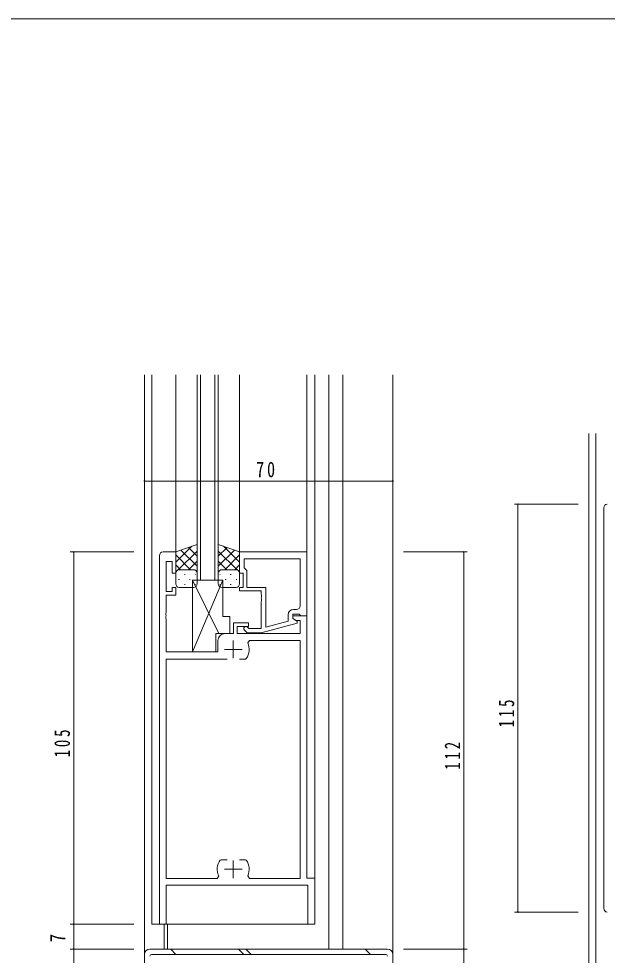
# Model space of a CAD drawing. Units: millimetres on the paper. Extents: x -397 to 397, y -282 to 282.
# Drawn here: x -230.7 to -64.7, y 15.2 to 279.3 of the extents above; entities that cross this region are included whole.
import ezdxf
from ezdxf.enums import TextEntityAlignment as Align

# ---------------------------------------------------------------- set-up
doc = ezdxf.new("R2010")
doc.units = ezdxf.units.MM
for name, color, linetype, lineweight in [('0-1_YKK_ZWAK', 7, 'Continuous', 18), ('0-3_YKK_11', 7, 'Continuous', 18), ('0-4_YKK_12', 2, 'Continuous', 18), ('0-5_YKK_13', 4, 'Continuous', 18), ('0-6_YKK_D', 6, 'Continuous', 18)]:
    doc.layers.add(name, color=color, linetype=linetype, lineweight=lineweight)
doc.styles.add('ＭＳ ゴシック', font='')
doc.styles.get('ＭＳ ゴシック').set_extended_font_data('MS Gothic')

msp = doc.modelspace()

# ---------------------------------------------------------------- linework, layer by layer
at = {"layer": '0-1_YKK_ZWAK'}
msp.add_line((376.092, 279.3), (-393.908, 279.3), dxfattribs=at)
at = {"layer": '0-3_YKK_11'}
for p, q in [((-65.732, 28.358), (-65.732, 141.358)), ((-191.026, 127.912), (-191.026, 23.912)), ((-186.426, 128.912), (-190.026, 128.912)), ((-186.426, 122.912), (-186.426, 128.912)), ((-168.426, 128.912), (-168.426, 122.912)), ((-149.426, 128.912), (-168.426, 128.912)), ((-167.126, 126.982), (-151.356, 126.982)), ((-167.126, 124.412), (-167.126, 126.982)), ((-167.126, 126.982), (-151.356, 126.982)), ((-151.356, 126.982), (-151.356, 113.712)), ((-149.426, 110.912), (-149.426, 128.912)), ((-189.096, 126.212), (-187.426, 126.212)), ((-189.096, 117.712), (-189.096, 126.212)), ((-187.426, 126.212), (-187.426, 122.912)), ((-166.926, 124.212), (-167.126, 124.412)), ((-166.426, 123.712), (-166.926, 124.212)), ((-187.426, 122.912), (-186.426, 122.912)), ((-168.426, 122.912), (-167.426, 122.912)), ((-167.426, 122.912), (-167.426, 118.912)), ((-166.426, 118.912), (-166.426, 123.712)), ((-187.426, 118.912), (-187.426, 117.712)), ((-186.426, 118.912), (-187.426, 118.912)), ((-186.426, 116.712), (-186.426, 118.912)), ((-168.426, 118.912), (-168.426, 117.912)), ((-167.426, 118.912), (-168.426, 118.912)), ((-161.026, 118.912), (-166.426, 118.912)), ((-161.026, 107.704), (-161.026, 118.912)), ((-187.426, 117.712), (-189.096, 117.712)), ((-189.096, 116.712), (-186.426, 116.712)), ((-189.096, 111.87), (-189.096, 116.712)), ((-168.426, 117.912), (-162.326, 117.912)), ((-162.326, 117.912), (-162.326, 116.87)), ((-162.326, 116.87), (-162.206, 116.687)), ((-162.206, 116.687), (-162.206, 116.137)), ((-162.206, 116.137), (-162.326, 115.954)), ((-162.326, 115.954), (-162.326, 115.87)), ((-162.326, 115.87), (-162.206, 115.687)), ((-162.206, 115.137), (-162.326, 114.954)), ((-162.326, 114.954), (-162.326, 107.312)), ((-162.206, 115.687), (-162.206, 115.137)), ((-189.216, 111.687), (-189.096, 111.87)), ((-189.216, 111.137), (-189.216, 111.687)), ((-189.096, 110.954), (-189.216, 111.137)), ((-189.096, 110.87), (-189.096, 110.954)), ((-154.726, 111.212), (-154.726, 109.392)), ((-153.426, 111.412), (-151.626, 111.412)), ((-153.426, 110.112), (-153.426, 111.412)), ((-152.356, 112.712), (-153.226, 112.712)), ((-151.626, 111.412), (-151.426, 111.212)), ((-151.426, 111.212), (-151.126, 110.912)), ((-189.216, 110.687), (-189.096, 110.87)), ((-189.216, 110.137), (-189.216, 110.687)), ((-189.096, 109.954), (-189.216, 110.137)), ((-189.096, 100.712), (-189.096, 109.954)), ((-170.126, 108.912), (-170.126, 105.912)), ((-165.926, 108.912), (-170.126, 108.912)), ((-165.926, 107.912), (-165.926, 108.912)), ((-162.329, 106.112), (-152.226, 108.819)), ((-154.726, 109.392), (-161.026, 107.704)), ((-153.426, 110.912), (-153.426, 110.112)), ((-149.426, 110.912), (-153.426, 110.912)), ((-152.226, 109.419), (-153.426, 110.112)), ((-153.426, 110.112), (-152.56, 109.612)), ((-152.56, 109.612), (-151.356, 109.612)), ((-152.226, 108.819), (-152.226, 109.419)), ((-151.356, 109.612), (-151.356, 105.912)), ((-151.126, 110.912), (-149.426, 110.912)), ((-149.426, 36.912), (-149.426, 110.912)), ((-170.126, 105.912), (-172.526, 105.912)), ((-169.126, 107.912), (-165.926, 107.912)), ((-169.126, 105.912), (-169.126, 107.912)), ((-151.356, 105.912), (-169.126, 105.912)), ((-167.05, 106.888), (-166.275, 106.112)), ((-166.275, 106.112), (-162.329, 106.112)), ((-165.778, 107.312), (-166.202, 107.736)), ((-162.326, 107.312), (-165.778, 107.312)), ((-174.526, 103.912), (-174.526, 100.712)), ((-170.226, 103.912), (-170.226, 98.912)), ((-166.13, 103.275), (-165.675, 103.982)), ((-165.675, 103.982), (-151.356, 103.982)), ((-151.356, 103.982), (-151.356, 36.842)), ((-174.526, 100.712), (-189.096, 100.712)), ((-172.726, 101.412), (-167.726, 101.412)), ((-189.096, 98.712), (-171.976, 98.712)), ((-189.096, 36.842), (-189.096, 98.712)), ((-168.476, 98.712), (-166.779, 98.712)), ((-168.476, 98.712), (-166.779, 98.712)), ((-166.779, 98.712), (-166.533, 98.841)), ((-173.673, 42.112), (-173.919, 41.984)), ((-171.976, 42.112), (-173.673, 42.112)), ((-170.226, 41.912), (-170.226, 36.912)), ((-166.779, 42.112), (-168.476, 42.112)), ((-166.533, 41.984), (-166.779, 42.112)), ((-174.322, 37.549), (-174.778, 36.842)), ((-172.726, 39.412), (-167.726, 39.412)), ((-165.675, 36.842), (-166.13, 37.549)), ((-174.778, 36.842), (-189.096, 36.842)), ((-189.096, 34.912), (-149.156, 34.912)), ((-189.096, 23.912), (-189.096, 34.912)), ((-151.356, 36.842), (-165.675, 36.842)), ((-147.226, 36.912), (-149.426, 36.912)), ((-149.156, 34.912), (-149.156, 23.912)), ((-147.226, 23.912), (-147.226, 36.912)), ((-191.026, 23.912), (-189.096, 23.912)), ((-149.156, 23.912), (-147.226, 23.912))]:
    msp.add_line(p, q, dxfattribs=at)
for centre, radius, start, end in [((-64.732, 141.358), 1, 90.00001, 179.99999), ((-190.026, 127.912), 1, 90.00001, 179.99999), ((-152.356, 113.712), 1, 270.00001, 359.99999), ((-153.226, 111.212), 1.5, 90.00001, 179.99999), ((-172.526, 103.912), 2, 90.00001, 179.99999), ((-166.626, 107.312), 0.6, 44.99999, 225.00001), ((-170.226, 101.412), 4.5, 325.15008, 24.45637), ((-170.226, 39.412), 4.5, 145.15008, 204.45637), ((-170.226, 39.412), 4.5, 335.54363, 34.84992), ((-64.732, 28.358), 1, 180.00001, 269.99999)]:
    msp.add_arc(centre, radius, start, end, dxfattribs=at)
at = {"layer": '0-4_YKK_12'}
for p, q in [((-195.226, 178.912), (-195.226, -3.088)), ((-186.426, 178.912), (-186.426, 128.912)), ((-180.426, 178.912), (-180.426, 120.912)), ((-179.426, 120.912), (-179.426, 178.912)), ((-175.426, 178.912), (-175.426, 120.912)), ((-174.426, 120.912), (-174.426, 178.912)), ((-168.426, 178.912), (-168.426, 128.912)), ((-149.426, 178.912), (-149.426, 128.612)), ((-147.226, 178.912), (-147.226, 23.912)), ((-139.326, 16.912), (-139.326, 178.912)), ((-125.226, 178.912), (-125.226, -3.088)), ((-69.932, 162.358), (-69.932, 7.358)), ((-67.932, 162.358), (-67.932, 7.358)), ((-174.426, 120.912), (-180.426, 120.912)), ((-189.726, 23.912), (-189.726, 16.912)), ((-188.726, 23.912), (-188.726, 16.912)), ((-188.726, 16.912), (-189.726, 16.912))]:
    msp.add_line(p, q, dxfattribs=at)
for points in [[(-193.226, 178.912), (-193.226, 23.912), (-147.226, 23.912)], [(-139.326, 16.912), (-143.226, 16.912), (-143.226, 178.912)]]:
    msp.add_lwpolyline(points, dxfattribs=at)
at = {"layer": '0-5_YKK_13'}
for p, q in [((-180.426, 131.055), (-186.426, 128.912)), ((-186.426, 126.003), (-181.901, 130.528)), ((-180.426, 124.898), (-184.963, 129.435)), ((-180.426, 127.726), (-182.879, 130.179)), ((-180.426, 131.055), (-180.426, 122.912)), ((-174.426, 131.055), (-174.426, 122.912)), ((-174.426, 131.055), (-168.426, 128.912)), ((-174.426, 127.726), (-171.973, 130.179)), ((-174.426, 124.898), (-169.889, 129.435)), ((-168.426, 126.003), (-172.951, 130.528)), ((-186.426, 128.832), (-186.301, 128.957)), ((-186.426, 128.912), (-186.426, 122.912)), ((-182.269, 123.912), (-186.426, 128.069)), ((-185.739, 123.862), (-180.426, 129.175)), ((-169.113, 123.862), (-174.426, 129.175)), ((-172.583, 123.912), (-168.426, 128.069)), ((-168.426, 128.832), (-168.551, 128.957)), ((-168.426, 128.912), (-168.426, 122.912)), ((-185.097, 123.912), (-186.426, 125.241)), ((-182.861, 123.912), (-180.426, 126.347)), ((-171.992, 123.912), (-174.426, 126.347)), ((-169.755, 123.912), (-168.426, 125.241)), ((-186.426, 123.175), (-186.376, 123.225)), ((-186.426, 122.912), (-186.426, 119.912)), ((-181.426, 123.912), (-185.426, 123.912)), ((-185.426, 123.912), (-181.826, 123.912)), ((-183.808, 122.578), (-184.008, 122.578)), ((-180.826, 122.578), (-180.978, 122.578)), ((-180.844, 123.1), (-180.826, 123.118)), ((-180.426, 122.912), (-180.426, 119.912)), ((-174.426, 122.912), (-174.426, 119.912)), ((-174.008, 123.1), (-174.026, 123.118)), ((-174.026, 122.578), (-173.875, 122.578)), ((-173.426, 123.912), (-169.426, 123.912)), ((-169.426, 123.912), (-173.426, 123.912)), ((-171.045, 122.578), (-170.845, 122.578)), ((-168.426, 123.175), (-168.476, 123.225)), ((-168.426, 122.912), (-168.426, 119.912)), ((-185.423, 121.163), (-185.623, 121.163)), ((-181.426, 118.912), (-185.426, 118.912)), ((-183.808, 119.748), (-184.008, 119.748)), ((-182.393, 121.163), (-182.593, 121.163)), ((-181.676, 100.712), (-173.176, 120.912)), ((-181.676, 100.712), (-181.676, 120.912)), ((-181.676, 120.912), (-173.176, 120.912)), ((-174.25, 105.912), (-181.676, 120.912)), ((-180.84, 119.748), (-180.978, 119.748)), ((-174.013, 119.748), (-173.875, 119.748)), ((-173.426, 118.912), (-169.426, 118.912)), ((-173.176, 120.912), (-173.176, 110.712)), ((-172.46, 121.163), (-172.26, 121.163)), ((-171.045, 119.748), (-170.845, 119.748)), ((-169.43, 121.163), (-169.23, 121.163)), ((-173.176, 110.712), (-171.176, 110.712)), ((-171.176, 110.712), (-171.176, 105.912)), ((-175.176, 105.912), (-175.176, 100.712)), ((-171.176, 105.912), (-175.176, 105.912)), ((-175.176, 100.712), (-181.676, 100.712)), ((-126.726, 16.912), (-193.726, 16.912)), ((-187.866, 16.912), (-186.366, 15.412)), ((-168.774, 16.912), (-167.274, 15.412)), ((-166.653, 16.912), (-165.153, 15.412)), ((-133.013, 16.912), (-131.513, 15.412)), ((-195.226, 15.412), (-195.226, -3.088)), ((-193.226, 15.412), (-127.226, 15.412)), ((-125.226, -3.088), (-125.226, 15.412))]:
    msp.add_line(p, q, dxfattribs=at)
for centre, radius, start, end in [((-185.426, 122.912), 1, 90, 180), ((-185.426, 122.912), 1, 90, 179.9999), ((-181.426, 122.912), 1, 0, 90), ((-173.426, 122.912), 1, 90, 180), ((-169.426, 122.912), 1, 0, 90), ((-169.426, 122.912), 1, 0.0001, 90), ((-185.426, 119.912), 1, 180, 270), ((-181.426, 119.912), 1, 270, 0), ((-173.426, 119.912), 1, 180, 270), ((-169.426, 119.912), 1, 270, 0), ((-193.726, 15.412), 1.5, 90, 180), ((-126.726, 15.412), 1.5, 360, 90), ((-193.226, 14.912), 0.5, 90, 180), ((-127.226, 14.912), 0.5, 360, 90)]:
    msp.add_arc(centre, radius, start, end, dxfattribs=at)
at = {"layer": '0-6_YKK_D'}
for p, q in [((-195.226, 131.912), (-195.226, 149.912)), ((-195.226, 148.912), (-125.226, 148.912)), ((-125.226, 131.912), (-125.226, 149.912)), ((-72.932, 142.358), (-90.932, 142.358)), ((-89.932, 142.358), (-89.932, 27.358)), ((-198.226, 128.912), (-216.226, 128.912)), ((-215.226, 128.912), (-215.226, 23.912)), ((-122.226, 128.912), (-104.226, 128.912)), ((-105.226, 128.912), (-105.226, 16.912)), ((-72.932, 27.358), (-90.932, 27.358)), ((-198.226, 23.912), (-216.226, 23.912)), ((-198.226, 23.912), (-216.226, 23.912)), ((-215.226, 23.912), (-215.226, 16.912)), ((-198.226, 16.912), (-216.226, 16.912)), ((-198.226, 16.912), (-216.226, 16.912)), ((-215.226, 16.912), (-215.226, -3.088)), ((-122.226, 16.912), (-104.226, 16.912)), ((-122.226, 16.912), (-104.226, 16.912)), ((-105.226, 16.912), (-105.226, -3.088))]:
    msp.add_line(p, q, dxfattribs=at)
for centre, start, end in [((-195.226, 148.912), 0, 180), ((-195.226, 148.912), 180, 0), ((-125.226, 148.912), 0, 180), ((-125.226, 148.912), 180, 0), ((-89.932, 142.358), 90, 270), ((-89.932, 142.358), 270, 90), ((-215.226, 128.912), 90, 270), ((-215.226, 128.912), 270, 90), ((-105.226, 128.912), 90, 270), ((-105.226, 128.912), 270, 90), ((-89.932, 27.358), 90, 270), ((-89.932, 27.358), 270, 90), ((-215.226, 23.912), 90, 270), ((-215.226, 23.912), 90, 270), ((-215.226, 23.912), 270, 90), ((-215.226, 23.912), 270, 90), ((-215.226, 16.912), 90, 270), ((-215.226, 16.912), 90, 270), ((-215.226, 16.912), 270, 90), ((-215.226, 16.912), 270, 90), ((-105.226, 16.912), 90, 270), ((-105.226, 16.912), 270, 90)]:
    msp.add_arc(centre, 0.106, start, end, dxfattribs=at)

# ---------------------------------------------------------------- texts
at = {"layer": '0-6_YKK_D', "color": 7, "style": 'ＭＳ ゴシック', "width": 0.8}
msp.add_text('7', height=4.399, rotation=90, dxfattribs=at).set_placement((-216.226, 18.812), align=Align.BOTTOM_LEFT)
at = {"layer": '0-6_YKK_D', "color": 7, "insert": (-163.746, 149.912), "char_height": 4.399, "attachment_point": 7, "style": 'ＭＳ ゴシック'}
msp.add_mtext('\\T1.37;\\W0.75;70', dxfattribs=at)
at = {"layer": '0-6_YKK_D', "color": 7, "char_height": 4.399, "attachment_point": 7, "rotation": 90, "style": 'ＭＳ ゴシック'}
for s, insert in [('\\T1.38;\\W0.7;115', (-90.932, 79.418)), ('\\T1.38;\\W0.7;105', (-216.226, 70.972)), ('\\T1.38;\\W0.7;112', (-106.226, 67.472))]:
    msp.add_mtext(s, dxfattribs=dict(at, insert=insert))

doc.saveas('drawing.dxf')
